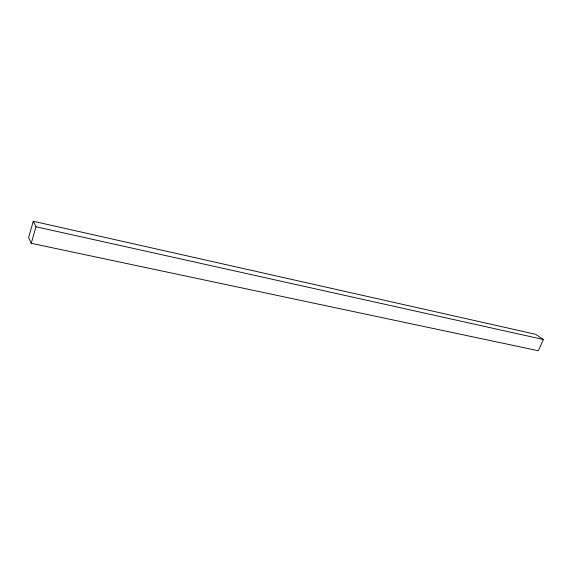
<?xml version="1.0" encoding="UTF-8"?>
<svg xmlns="http://www.w3.org/2000/svg" width="572" height="572" viewBox="0 0 572 572"><rect width="100%" height="100%" fill="white"/><g stroke="black" fill="none" stroke-linecap="round" stroke-linejoin="round"><path stroke-width="0.86" d="M33.269 221.257L28.6 237.523L31.231 243.293L538.323 350.743L543.4 339.503L535.585 334.291L33.269 221.257L36 226.784L31.231 243.293M36 226.784L543.4 339.503"/></g></svg>
